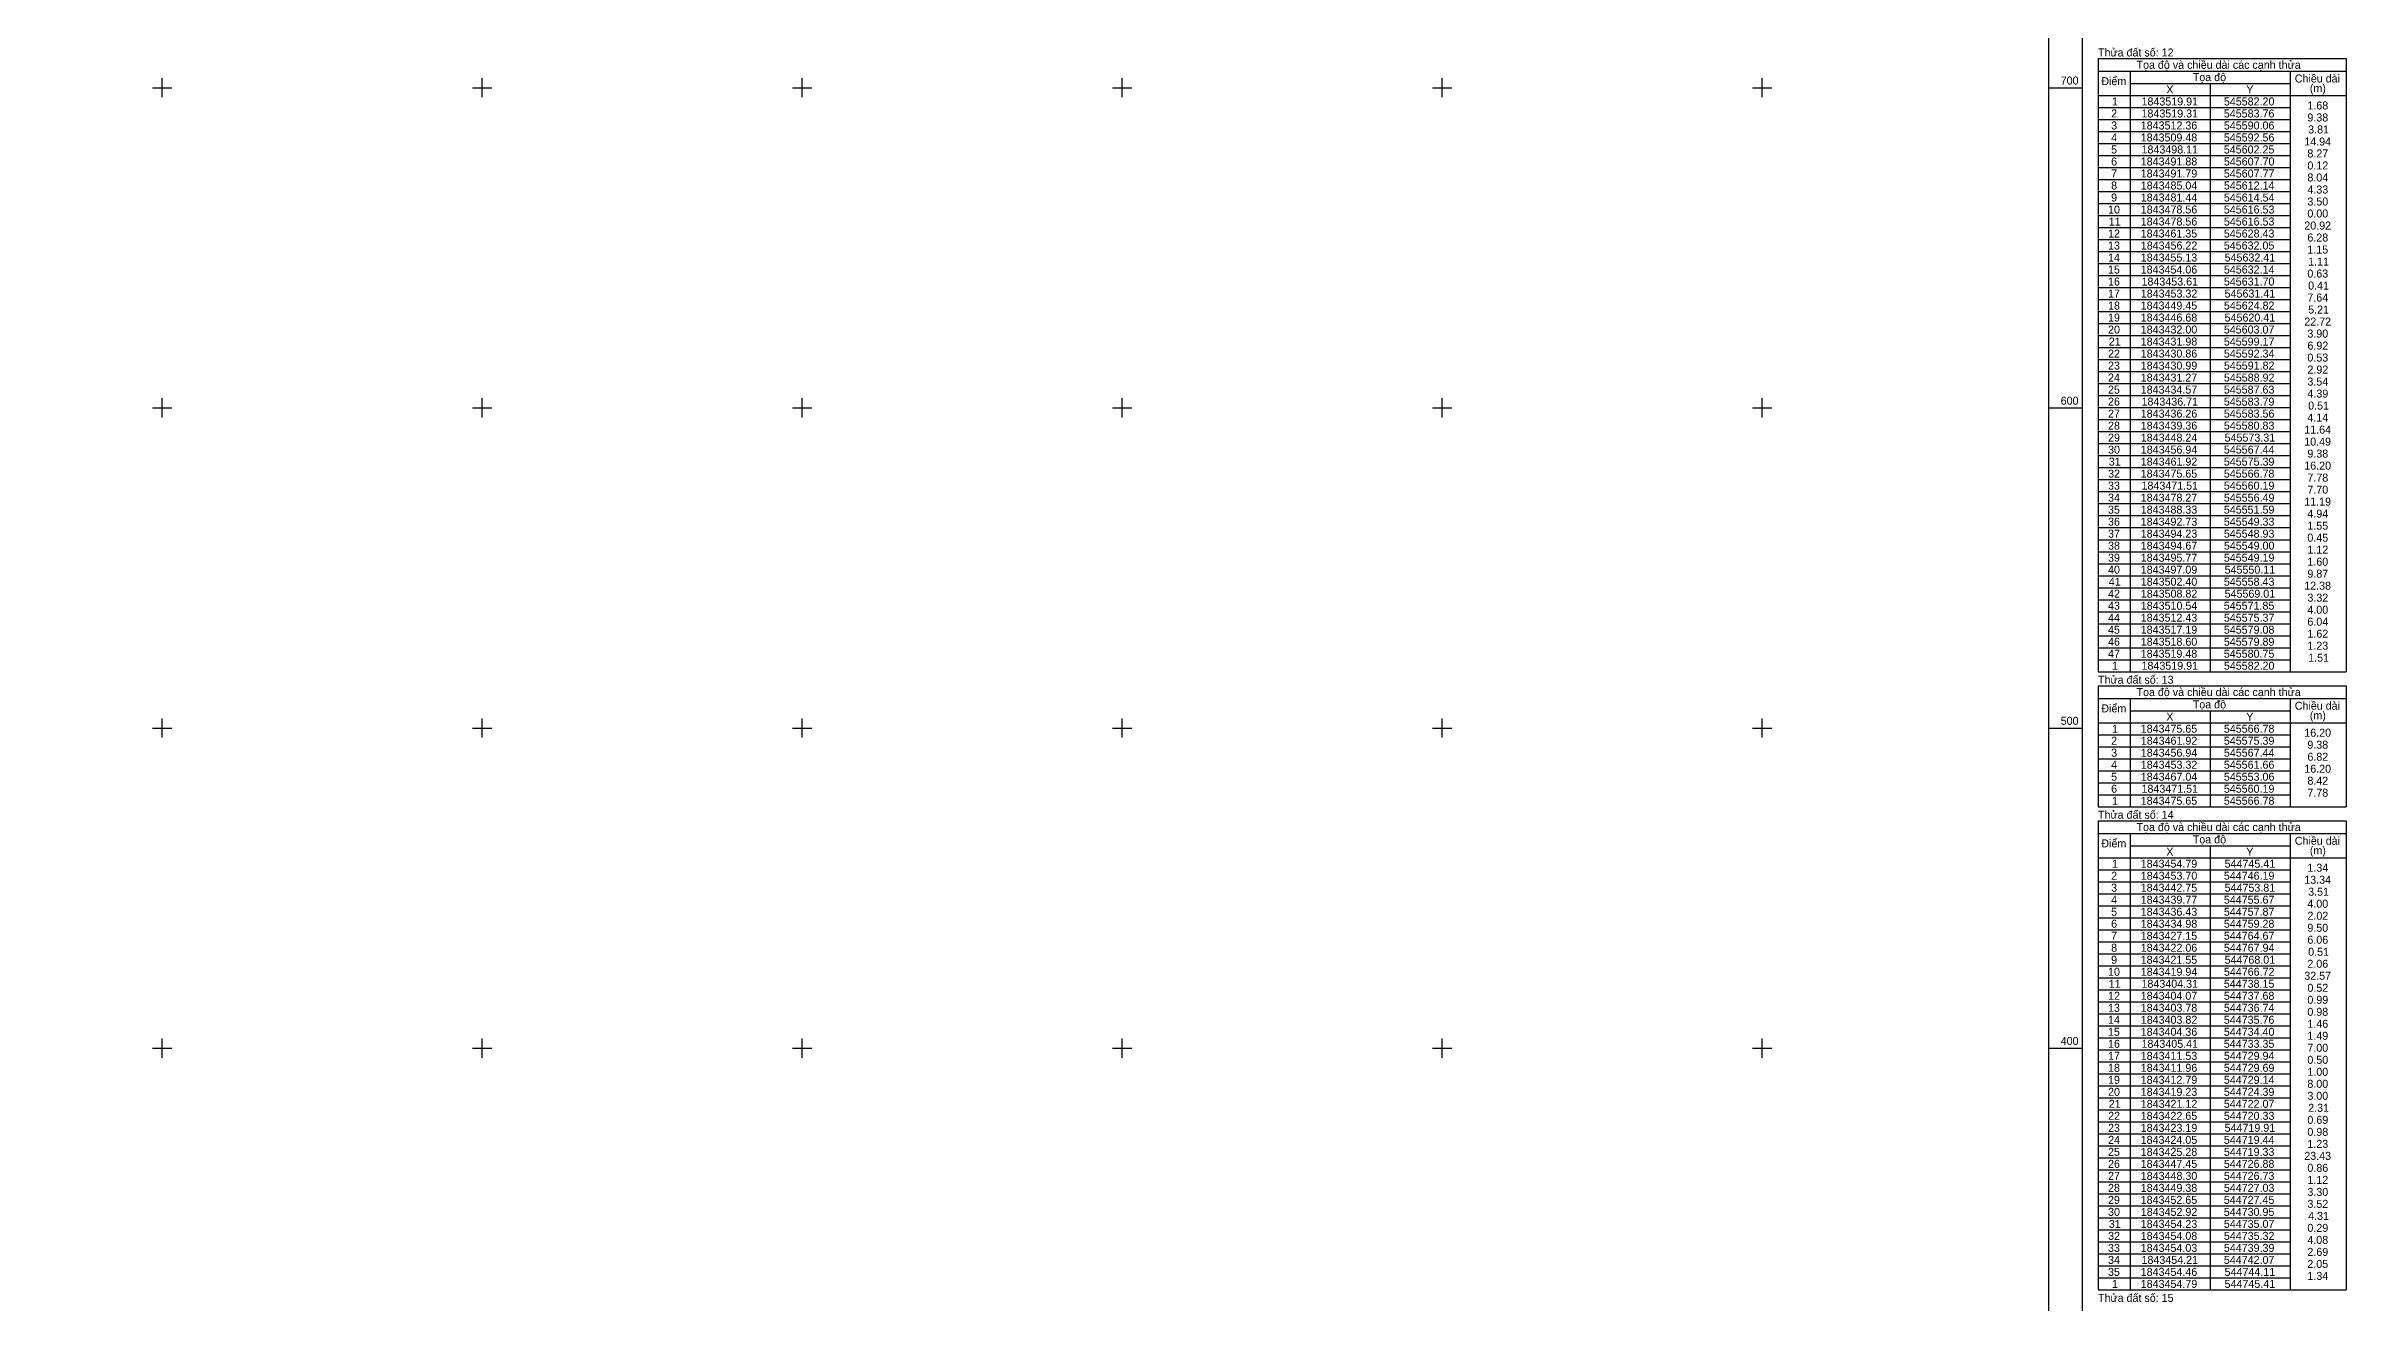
# Model space of a CAD drawing. Extents: x 542197 to 550482, y 1822129 to 1845893.
# Drawn here: x 549764 to 550482, y 1841320 to 1841713 of the extents above; entities that cross this region are included whole.
import ezdxf

# ---------------------------------------------------------------- set-up
doc = ezdxf.new("R2010")
doc.units = 0
doc.layers.add('Level 63', color=7, linetype='Continuous')

msp = doc.modelspace()

# ---------------------------------------------------------------- linework, layer by layer
at = {"layer": 'Level 63'}
for p, q in [((550404.92, 1841709.13), (550482.42, 1841709.13)), ((550404.92, 1841709.13), (550404.92, 1841517.58)), ((550482.42, 1841709.13), (550482.42, 1841517.58)), ((549797, 1841700), (549803, 1841700)), ((549800, 1841697), (549800, 1841703)), ((549897, 1841700), (549903, 1841700)), ((549900, 1841697), (549900, 1841703)), ((549997, 1841700), (550003, 1841700)), ((550000, 1841697), (550000, 1841703)), ((550097, 1841700), (550103, 1841700)), ((550100, 1841697), (550100, 1841703)), ((550197, 1841700), (550203, 1841700)), ((550200, 1841697), (550200, 1841703)), ((550297, 1841700), (550303, 1841700)), ((550300, 1841697), (550300, 1841703)), ((550389.42, 1841700), (550399.92, 1841700)), ((550404.92, 1841705.18), (550482.42, 1841705.18)), ((550414.92, 1841705.18), (550414.92, 1841517.58)), ((550414.92, 1841701.33), (550464.92, 1841701.33)), ((550439.92, 1841701.33), (550439.92, 1841517.58)), ((550464.92, 1841705.18), (550464.92, 1841517.58)), ((550404.92, 1841697.58), (550482.42, 1841697.58)), ((550404.92, 1841693.83), (550464.92, 1841693.83)), ((550404.92, 1841690.08), (550464.92, 1841690.08)), ((550404.92, 1841686.33), (550464.92, 1841686.33)), ((550404.92, 1841682.58), (550464.92, 1841682.58)), ((550404.92, 1841678.83), (550464.92, 1841678.83)), ((550404.92, 1841675.08), (550464.92, 1841675.08)), ((550404.92, 1841671.33), (550464.92, 1841671.33)), ((550404.92, 1841667.58), (550464.92, 1841667.58)), ((550404.92, 1841663.83), (550464.92, 1841663.83)), ((550404.92, 1841660.08), (550464.92, 1841660.08)), ((550404.92, 1841656.33), (550464.92, 1841656.33)), ((550404.92, 1841652.58), (550464.92, 1841652.58)), ((550404.92, 1841648.83), (550464.92, 1841648.83)), ((550404.92, 1841645.08), (550464.92, 1841645.08)), ((550404.92, 1841641.33), (550464.92, 1841641.33)), ((550404.92, 1841637.58), (550464.92, 1841637.58)), ((550404.92, 1841633.83), (550464.92, 1841633.83)), ((550404.92, 1841630.08), (550464.92, 1841630.08)), ((550404.92, 1841626.33), (550464.92, 1841626.33)), ((550404.92, 1841622.58), (550464.92, 1841622.58)), ((550404.92, 1841618.83), (550464.92, 1841618.83)), ((550404.92, 1841615.08), (550464.92, 1841615.08)), ((550404.92, 1841611.33), (550464.92, 1841611.33)), ((550404.92, 1841607.58), (550464.92, 1841607.58)), ((549797, 1841600), (549803, 1841600)), ((549800, 1841597), (549800, 1841603)), ((549897, 1841600), (549903, 1841600)), ((549900, 1841597), (549900, 1841603)), ((549997, 1841600), (550003, 1841600)), ((550000, 1841597), (550000, 1841603)), ((550097, 1841600), (550103, 1841600)), ((550100, 1841597), (550100, 1841603)), ((550197, 1841600), (550203, 1841600)), ((550200, 1841597), (550200, 1841603)), ((550297, 1841600), (550303, 1841600)), ((550300, 1841597), (550300, 1841603)), ((550389.42, 1841600), (550399.92, 1841600)), ((550404.92, 1841603.83), (550464.92, 1841603.83)), ((550404.92, 1841600.08), (550464.92, 1841600.08)), ((550404.92, 1841596.33), (550464.92, 1841596.33)), ((550404.92, 1841592.58), (550464.92, 1841592.58)), ((550404.92, 1841588.83), (550464.92, 1841588.83)), ((550404.92, 1841585.08), (550464.92, 1841585.08)), ((550404.92, 1841581.33), (550464.92, 1841581.33)), ((550404.92, 1841577.58), (550464.92, 1841577.58)), ((550404.92, 1841573.83), (550464.92, 1841573.83)), ((550404.92, 1841570.08), (550464.92, 1841570.08)), ((550404.92, 1841566.33), (550464.92, 1841566.33)), ((550404.92, 1841562.58), (550464.92, 1841562.58)), ((550404.92, 1841558.83), (550464.92, 1841558.83)), ((550404.92, 1841555.08), (550464.92, 1841555.08)), ((550404.92, 1841551.33), (550464.92, 1841551.33)), ((550404.92, 1841547.58), (550464.92, 1841547.58)), ((550404.92, 1841543.83), (550464.92, 1841543.83)), ((550404.92, 1841540.08), (550464.92, 1841540.08)), ((550404.92, 1841536.33), (550464.92, 1841536.33)), ((550404.92, 1841532.58), (550464.92, 1841532.58)), ((550404.92, 1841528.83), (550464.92, 1841528.83)), ((550404.92, 1841525.08), (550464.92, 1841525.08)), ((550404.92, 1841521.33), (550464.92, 1841521.33)), ((550404.92, 1841517.58), (550482.42, 1841517.58)), ((550404.92, 1841513.21), (550482.42, 1841513.21)), ((550404.92, 1841513.21), (550404.92, 1841475.41)), ((550482.42, 1841513.21), (550482.42, 1841475.41)), ((550404.92, 1841509.26), (550482.42, 1841509.26)), ((550414.92, 1841509.26), (550414.92, 1841475.41)), ((550414.92, 1841505.41), (550464.92, 1841505.41)), ((550439.92, 1841505.41), (550439.92, 1841475.41)), ((550464.92, 1841509.26), (550464.92, 1841475.41)), ((549797, 1841500), (549803, 1841500)), ((549800, 1841497), (549800, 1841503)), ((549897, 1841500), (549903, 1841500)), ((549900, 1841497), (549900, 1841503)), ((549997, 1841500), (550003, 1841500)), ((550000, 1841497), (550000, 1841503)), ((550097, 1841500), (550103, 1841500)), ((550100, 1841497), (550100, 1841503)), ((550197, 1841500), (550203, 1841500)), ((550200, 1841497), (550200, 1841503)), ((550297, 1841500), (550303, 1841500)), ((550300, 1841497), (550300, 1841503)), ((550389.42, 1841500), (550399.92, 1841500)), ((550404.92, 1841501.66), (550482.42, 1841501.66)), ((550404.92, 1841497.91), (550464.92, 1841497.91)), ((550404.92, 1841494.16), (550464.92, 1841494.16)), ((550404.92, 1841490.41), (550464.92, 1841490.41)), ((550404.92, 1841486.66), (550464.92, 1841486.66)), ((550404.92, 1841482.91), (550464.92, 1841482.91)), ((550404.92, 1841479.16), (550464.92, 1841479.16)), ((550404.92, 1841475.41), (550482.42, 1841475.41)), ((550404.92, 1841471.03), (550482.42, 1841471.03)), ((550404.92, 1841471.03), (550404.92, 1841324.48)), ((550482.42, 1841471.03), (550482.42, 1841324.48)), ((550404.92, 1841467.08), (550482.42, 1841467.08)), ((550414.92, 1841467.08), (550414.92, 1841324.48)), ((550414.92, 1841463.23), (550464.92, 1841463.23)), ((550439.92, 1841463.23), (550439.92, 1841324.48)), ((550464.92, 1841467.08), (550464.92, 1841324.48)), ((550404.92, 1841459.48), (550482.42, 1841459.48)), ((550404.92, 1841455.73), (550464.92, 1841455.73)), ((550404.92, 1841451.98), (550464.92, 1841451.98)), ((550404.92, 1841448.23), (550464.92, 1841448.23)), ((550404.92, 1841444.48), (550464.92, 1841444.48)), ((550404.92, 1841440.73), (550464.92, 1841440.73)), ((550404.92, 1841436.98), (550464.92, 1841436.98)), ((550404.92, 1841433.23), (550464.92, 1841433.23)), ((550404.92, 1841429.48), (550464.92, 1841429.48)), ((550404.92, 1841425.73), (550464.92, 1841425.73)), ((550404.92, 1841421.98), (550464.92, 1841421.98)), ((550404.92, 1841418.23), (550464.92, 1841418.23)), ((550404.92, 1841414.48), (550464.92, 1841414.48)), ((550404.92, 1841410.73), (550464.92, 1841410.73)), ((550404.92, 1841406.98), (550464.92, 1841406.98)), ((549797, 1841400), (549803, 1841400)), ((549800, 1841397), (549800, 1841403)), ((549897, 1841400), (549903, 1841400)), ((549900, 1841397), (549900, 1841403)), ((549997, 1841400), (550003, 1841400)), ((550000, 1841397), (550000, 1841403)), ((550097, 1841400), (550103, 1841400)), ((550100, 1841397), (550100, 1841403)), ((550197, 1841400), (550203, 1841400)), ((550200, 1841397), (550200, 1841403)), ((550297, 1841400), (550303, 1841400)), ((550300, 1841397), (550300, 1841403)), ((550389.42, 1841400), (550399.92, 1841400)), ((550404.92, 1841403.23), (550464.92, 1841403.23)), ((550404.92, 1841399.48), (550464.92, 1841399.48)), ((550404.92, 1841395.73), (550464.92, 1841395.73)), ((550404.92, 1841391.98), (550464.92, 1841391.98)), ((550404.92, 1841388.23), (550464.92, 1841388.23)), ((550404.92, 1841384.48), (550464.92, 1841384.48)), ((550404.92, 1841380.73), (550464.92, 1841380.73)), ((550404.92, 1841376.98), (550464.92, 1841376.98)), ((550404.92, 1841373.23), (550464.92, 1841373.23)), ((550404.92, 1841369.48), (550464.92, 1841369.48)), ((550404.92, 1841365.73), (550464.92, 1841365.73)), ((550404.92, 1841361.98), (550464.92, 1841361.98)), ((550404.92, 1841358.23), (550464.92, 1841358.23)), ((550404.92, 1841354.48), (550464.92, 1841354.48)), ((550404.92, 1841350.73), (550464.92, 1841350.73)), ((550404.92, 1841346.98), (550464.92, 1841346.98)), ((550404.92, 1841343.23), (550464.92, 1841343.23)), ((550404.92, 1841339.48), (550464.92, 1841339.48)), ((550404.92, 1841335.73), (550464.92, 1841335.73)), ((550404.92, 1841331.98), (550464.92, 1841331.98)), ((550404.92, 1841328.23), (550464.92, 1841328.23)), ((550404.92, 1841324.48), (550482.42, 1841324.48))]:
    msp.add_line(p, q, dxfattribs=at)
for points in [[(542202.44, 1845862.31), (550399.92, 1845862.31), (550399.92, 1839658.45), (542202.44, 1839658.45), (542202.44, 1845862.31)], [(542212.94, 1845851.81), (550389.42, 1845851.81), (550389.42, 1839668.95), (542212.94, 1839668.95), (542212.94, 1845851.81)]]:
    msp.add_lwpolyline(points, dxfattribs=at)

# ---------------------------------------------------------------- texts
for s, p in [('Thửa đất số: 12', (550404.92, 1841709.76)), ('Tọa độ và chiều dài các cạnh thửa', (550416.95, 1841705.91)), ('700', (550393.26, 1841701)), ('Điểm', (550405.95, 1841700.81)), ('X', (550426.26, 1841698.21)), ('Tọa độ', (550434.54, 1841702.06)), ('Y', (550451.26, 1841698.21)), ('Chiều dài', (550466.41, 1841701.64)), ('(m)', (550471.11, 1841698.62)), ('2', (550409.04, 1841690.71)), ('1', (550409.27, 1841694.46)), ('1843519.91', (550418.51, 1841694.46)), ('1843519.31', (550418.51, 1841690.71)), ('545582.20', (550444.25, 1841694.46)), ('545583.76', (550444.24, 1841690.71)), ('9.38', (550470.35, 1841689.46)), ('1.68', (550470.35, 1841693.21)), ('4', (550409.03, 1841683.21)), ('3', (550409.02, 1841686.96)), ('1843509.48', (550418.27, 1841683.21)), ('1843512.36', (550418.27, 1841686.96)), ('545590.06', (550444.24, 1841686.96)), ('545592.56', (550444.24, 1841683.21)), ('14.94', (550469.38, 1841681.96)), ('3.81', (550470.59, 1841685.71)), ('5', (550409.01, 1841679.46)), ('6', (550409.02, 1841675.71)), ('1843491.88', (550418.27, 1841675.71)), ('1843498.11', (550418.51, 1841679.46)), ('545602.25', (550444.23, 1841679.46)), ('545607.70', (550444.25, 1841675.71)), ('8.27', (550470.35, 1841678.21)), ('0.12', (550470.36, 1841674.46)), ('8', (550409.02, 1841668.21)), ('7', (550409.02, 1841671.96)), ('1843491.79', (550418.27, 1841671.96)), ('1843485.04', (550418.28, 1841668.21)), ('545607.77', (550444.24, 1841671.96)), ('545612.14', (550444.25, 1841668.21)), ('4.33', (550470.35, 1841666.96)), ('8.04', (550470.35, 1841670.71)), ('10', (550408.06, 1841660.71)), ('9', (550409.02, 1841664.46)), ('1843481.44', (550418.28, 1841664.46)), ('1843478.56', (550418.27, 1841660.71)), ('545614.54', (550444.25, 1841664.46)), ('545616.53', (550444.24, 1841660.71)), ('3.50', (550470.35, 1841663.21)), ('12', (550408.07, 1841653.21)), ('11', (550408.29, 1841656.96)), ('1843461.35', (550418.26, 1841653.21)), ('1843478.56', (550418.27, 1841656.96)), ('545616.53', (550444.24, 1841656.96)), ('545628.43', (550444.24, 1841653.21)), ('20.92', (550469.39, 1841655.71)), ('0.00', (550470.35, 1841659.46)), ('13', (550408.05, 1841649.46)), ('14', (550408.06, 1841645.71)), ('1843455.13', (550418.27, 1841645.71)), ('1843456.22', (550418.29, 1841649.46)), ('545632.05', (550444.23, 1841649.46)), ('545632.41', (550444.48, 1841645.71)), ('6.28', (550470.35, 1841651.96)), ('1.15', (550470.34, 1841648.21)), ('15', (550408.04, 1841641.96)), ('16', (550408.05, 1841638.21)), ('1843454.06', (550418.27, 1841641.96)), ('1843453.61', (550418.51, 1841638.21)), ('545632.14', (550444.25, 1841641.96)), ('545631.70', (550444.25, 1841638.21)), ('0.63', (550470.35, 1841640.71)), ('1.11', (550470.59, 1841644.46)), ('17', (550408.05, 1841634.46)), ('1843453.32', (550418.29, 1841634.46)), ('545631.41', (550444.48, 1841634.46)), ('7.64', (550470.35, 1841633.21)), ('0.41', (550470.59, 1841636.96)), ('18', (550408.05, 1841630.71)), ('19', (550408.05, 1841626.96)), ('1843449.45', (550418.26, 1841630.71)), ('1843446.68', (550418.27, 1841626.96)), ('545624.82', (550444.26, 1841630.71)), ('545620.41', (550444.48, 1841626.96)), ('22.72', (550469.39, 1841625.71)), ('5.21', (550470.59, 1841629.46)), ('20', (550408.06, 1841623.21)), ('21', (550408.29, 1841619.46)), ('1843431.98', (550418.27, 1841619.46)), ('1843432.00', (550418.28, 1841623.21)), ('545603.07', (550444.24, 1841623.21)), ('545599.17', (550444.24, 1841619.46)), ('3.90', (550470.35, 1841621.96)), ('6.92', (550470.36, 1841618.21)), ('23', (550408.05, 1841611.96)), ('22', (550408.07, 1841615.71)), ('1843430.99', (550418.27, 1841611.96)), ('1843430.86', (550418.27, 1841615.71)), ('545592.34', (550444.25, 1841615.71)), ('545591.82', (550444.26, 1841611.96)), ('0.53', (550470.35, 1841614.46)), ('2.92', (550470.36, 1841610.71)), ('25', (550408.04, 1841604.46)), ('24', (550408.06, 1841608.21)), ('1843431.27', (550418.27, 1841608.21)), ('1843434.57', (550418.27, 1841604.46)), ('545587.63', (550444.24, 1841604.46)), ('545588.92', (550444.26, 1841608.21)), ('4.39', (550470.35, 1841603.21)), ('3.54', (550470.35, 1841606.96)), ('600', (550393.26, 1841601)), ('26', (550408.05, 1841600.71)), ('27', (550408.05, 1841596.96)), ('1843436.26', (550418.27, 1841596.96)), ('1843436.71', (550418.51, 1841600.71)), ('545583.79', (550444.24, 1841600.71)), ('545583.56', (550444.24, 1841596.96)), ('4.14', (550470.35, 1841595.71)), ('0.51', (550470.59, 1841599.46)), ('28', (550408.05, 1841593.21)), ('29', (550408.05, 1841589.46)), ('1843439.36', (550418.27, 1841593.21)), ('1843448.24', (550418.28, 1841589.46)), ('545580.83', (550444.24, 1841593.21)), ('545573.31', (550444.48, 1841589.46)), ('10.49', (550469.37, 1841588.21)), ('11.64', (550469.38, 1841591.96)), ('30', (550408.06, 1841585.71)), ('31', (550408.29, 1841581.96)), ('1843456.94', (550418.28, 1841585.71)), ('1843461.92', (550418.29, 1841581.96)), ('545575.39', (550444.24, 1841581.96)), ('545567.44', (550444.25, 1841585.71)), ('16.20', (550469.38, 1841580.71)), ('9.38', (550470.35, 1841584.46)), ('33', (550408.05, 1841574.46)), ('32', (550408.07, 1841578.21)), ('1843475.65', (550418.26, 1841578.21)), ('1843471.51', (550418.51, 1841574.46)), ('545566.78', (550444.24, 1841578.21)), ('545560.19', (550444.24, 1841574.46)), ('7.78', (550470.35, 1841576.96)), ('35', (550408.04, 1841566.96)), ('34', (550408.06, 1841570.71)), ('1843478.27', (550418.27, 1841570.71)), ('1843488.33', (550418.27, 1841566.96)), ('545556.49', (550444.24, 1841570.71)), ('545551.59', (550444.24, 1841566.96)), ('11.19', (550469.37, 1841569.46)), ('7.70', (550470.35, 1841573.21)), ('36', (550408.05, 1841563.21)), ('37', (550408.05, 1841559.46)), ('1843492.73', (550418.27, 1841563.21)), ('1843494.23', (550418.27, 1841559.46)), ('545549.33', (550444.24, 1841563.21)), ('545548.93', (550444.24, 1841559.46)), ('4.94', (550470.35, 1841565.71)), ('1.55', (550470.34, 1841561.96)), ('38', (550408.05, 1841555.71)), ('39', (550408.05, 1841551.96)), ('1843494.67', (550418.27, 1841555.71)), ('1843495.77', (550418.27, 1841551.96)), ('545549.19', (550444.24, 1841551.96)), ('545549.00', (550444.25, 1841555.71)), ('0.45', (550470.34, 1841558.21)), ('1.12', (550470.36, 1841554.46)), ('40', (550408.06, 1841548.21)), ('1843497.09', (550418.27, 1841548.21)), ('545550.11', (550444.48, 1841548.21)), ('9.87', (550470.35, 1841546.96)), ('1.60', (550470.35, 1841550.71)), ('42', (550408.07, 1841540.71)), ('41', (550408.29, 1841544.46)), ('1843502.40', (550418.28, 1841544.46)), ('1843508.82', (550418.29, 1841540.71)), ('545558.43', (550444.24, 1841544.46)), ('545569.01', (550444.48, 1841540.71)), ('12.38', (550469.37, 1841543.21)), ('3.32', (550470.36, 1841539.46)), ('43', (550408.05, 1841536.96)), ('44', (550408.06, 1841533.21)), ('1843510.54', (550418.28, 1841536.96)), ('1843512.43', (550418.27, 1841533.21)), ('545571.85', (550444.23, 1841536.96)), ('545575.37', (550444.24, 1841533.21)), ('4.00', (550470.35, 1841535.71)), ('6.04', (550470.35, 1841531.96)), ('45', (550408.04, 1841529.46)), ('46', (550408.05, 1841525.71)), ('1843517.19', (550418.27, 1841529.46)), ('1843518.60', (550418.28, 1841525.71)), ('545579.08', (550444.24, 1841529.46)), ('545579.89', (550444.24, 1841525.71)), ('1.23', (550470.35, 1841524.46)), ('1.62', (550470.36, 1841528.21)), ('47', (550408.05, 1841521.96)), ('1', (550409.27, 1841518.21)), ('1843519.48', (550418.27, 1841521.96)), ('1843519.91', (550418.51, 1841518.21)), ('545580.75', (550444.23, 1841521.96)), ('545582.20', (550444.25, 1841518.21)), ('1.51', (550470.59, 1841520.71)), ('Thửa đất số: 13', (550404.92, 1841513.83)), ('Tọa độ và chiều dài các cạnh thửa', (550416.95, 1841509.98)), ('Điểm', (550405.95, 1841504.88)), ('X', (550426.26, 1841502.28)), ('Tọa độ', (550434.54, 1841506.13)), ('Y', (550451.26, 1841502.28)), ('Chiều dài', (550466.41, 1841505.71)), ('(m)', (550471.11, 1841502.7)), ('500', (550393.26, 1841501)), ('2', (550409.04, 1841494.78)), ('1', (550409.27, 1841498.53)), ('1843475.65', (550418.26, 1841498.53)), ('1843461.92', (550418.29, 1841494.78)), ('545566.78', (550444.24, 1841498.53)), ('545575.39', (550444.24, 1841494.78)), ('16.20', (550469.38, 1841497.28)), ('4', (550409.03, 1841487.28)), ('3', (550409.02, 1841491.03)), ('1843456.94', (550418.28, 1841491.03)), ('1843453.32', (550418.29, 1841487.28)), ('545567.44', (550444.25, 1841491.03)), ('545561.66', (550444.24, 1841487.28)), ('9.38', (550470.35, 1841493.53)), ('6.82', (550470.36, 1841489.78)), ('5', (550409.01, 1841483.53)), ('1843467.04', (550418.28, 1841483.53)), ('545553.06', (550444.24, 1841483.53)), ('16.20', (550469.38, 1841486.03)), ('8.42', (550470.36, 1841482.28)), ('6', (550409.02, 1841479.78)), ('1', (550409.27, 1841476.03)), ('1843475.65', (550418.26, 1841476.03)), ('1843471.51', (550418.51, 1841479.78)), ('545560.19', (550444.24, 1841479.78)), ('545566.78', (550444.24, 1841476.03)), ('7.78', (550470.35, 1841478.53)), ('Thửa đất số: 14', (550404.92, 1841471.66)), ('Tọa độ và chiều dài các cạnh thửa', (550416.95, 1841467.81)), ('Điểm', (550405.95, 1841462.71)), ('X', (550426.26, 1841460.11)), ('Tọa độ', (550434.54, 1841463.96)), ('Y', (550451.26, 1841460.11)), ('Chiều dài', (550466.41, 1841463.54)), ('(m)', (550471.11, 1841460.52)), ('2', (550409.04, 1841452.61)), ('1', (550409.27, 1841456.36)), ('1843454.79', (550418.27, 1841456.36)), ('1843453.70', (550418.28, 1841452.61)), ('544746.19', (550444.24, 1841452.61)), ('544745.41', (550444.48, 1841456.36)), ('13.34', (550469.38, 1841451.36)), ('1.34', (550470.35, 1841455.11)), ('4', (550409.03, 1841445.11)), ('3', (550409.02, 1841448.86)), ('1843442.75', (550418.26, 1841448.86)), ('1843439.77', (550418.27, 1841445.11)), ('544755.67', (550444.24, 1841445.11)), ('544753.81', (550444.48, 1841448.86)), ('3.51', (550470.59, 1841447.61)), ('5', (550409.01, 1841441.36)), ('6', (550409.02, 1841437.61)), ('1843434.98', (550418.27, 1841437.61)), ('1843436.43', (550418.27, 1841441.36)), ('544759.28', (550444.24, 1841437.61)), ('544757.87', (550444.24, 1841441.36)), ('4.00', (550470.35, 1841443.86)), ('2.02', (550470.36, 1841440.11)), ('8', (550409.02, 1841430.11)), ('7', (550409.02, 1841433.86)), ('1843427.15', (550418.26, 1841433.86)), ('1843422.06', (550418.27, 1841430.11)), ('544764.67', (550444.24, 1841433.86)), ('544767.94', (550444.25, 1841430.11)), ('9.50', (550470.35, 1841436.36)), ('6.06', (550470.35, 1841432.61)), ('10', (550408.06, 1841422.61)), ('9', (550409.02, 1841426.36)), ('1843421.55', (550418.26, 1841426.36)), ('1843419.94', (550418.28, 1841422.61)), ('544766.72', (550444.26, 1841422.61)), ('544768.01', (550444.48, 1841426.36)), ('2.06', (550470.35, 1841425.11)), ('0.51', (550470.59, 1841428.86)), ('11', (550408.29, 1841418.86)), ('1843404.31', (550418.51, 1841418.86)), ('544738.15', (550444.23, 1841418.86)), ('32.57', (550469.38, 1841421.36)), ('0.52', (550470.36, 1841417.61)), ('13', (550408.05, 1841411.36)), ('12', (550408.07, 1841415.11)), ('1843403.78', (550418.27, 1841411.36)), ('1843404.07', (550418.27, 1841415.11)), ('544737.68', (550444.24, 1841415.11)), ('544736.74', (550444.25, 1841411.36)), ('0.99', (550470.35, 1841413.86)), ('0.98', (550470.35, 1841410.11)), ('400', (550393.26, 1841401)), ('15', (550408.04, 1841403.86)), ('14', (550408.06, 1841407.61)), ('1843404.36', (550418.27, 1841403.86)), ('1843403.82', (550418.29, 1841407.61)), ('544735.76', (550444.24, 1841407.61)), ('544734.40', (550444.25, 1841403.86)), ('1.46', (550470.35, 1841406.36)), ('1.49', (550470.35, 1841402.61)), ('16', (550408.05, 1841400.11)), ('17', (550408.05, 1841396.36)), ('1843411.53', (550418.27, 1841396.36)), ('1843405.41', (550418.51, 1841400.11)), ('544733.35', (550444.23, 1841400.11)), ('544729.94', (550444.25, 1841396.36)), ('0.50', (550470.35, 1841395.11)), ('7.00', (550470.35, 1841398.86)), ('18', (550408.05, 1841392.61)), ('19', (550408.05, 1841388.86)), ('1843412.79', (550418.27, 1841388.86)), ('1843411.96', (550418.27, 1841392.61)), ('544729.69', (550444.24, 1841392.61)), ('544729.14', (550444.25, 1841388.86)), ('8.00', (550470.35, 1841387.61)), ('1.00', (550470.35, 1841391.36)), ('20', (550408.06, 1841385.11)), ('21', (550408.29, 1841381.36)), ('1843419.23', (550418.27, 1841385.11)), ('1843421.12', (550418.29, 1841381.36)), ('544724.39', (550444.24, 1841385.11)), ('544722.07', (550444.24, 1841381.36)), ('3.00', (550470.35, 1841383.86)), ('2.31', (550470.59, 1841380.11)), ('23', (550408.05, 1841373.86)), ('22', (550408.07, 1841377.61)), ('1843422.65', (550418.26, 1841377.61)), ('1843423.19', (550418.27, 1841373.86)), ('544720.33', (550444.24, 1841377.61)), ('544719.91', (550444.48, 1841373.86)), ('0.69', (550470.35, 1841376.36)), ('0.98', (550470.35, 1841372.61)), ('25', (550408.04, 1841366.36)), ('24', (550408.06, 1841370.11)), ('1843424.05', (550418.26, 1841370.11)), ('1843425.28', (550418.27, 1841366.36)), ('544719.44', (550444.25, 1841370.11)), ('544719.33', (550444.24, 1841366.36)), ('23.43', (550469.38, 1841365.11)), ('1.23', (550470.35, 1841368.86)), ('26', (550408.05, 1841362.61)), ('27', (550408.05, 1841358.86)), ('1843447.45', (550418.26, 1841362.61)), ('1843448.30', (550418.28, 1841358.86)), ('544726.88', (550444.24, 1841362.61)), ('544726.73', (550444.24, 1841358.86)), ('0.86', (550470.35, 1841361.36)), ('28', (550408.05, 1841355.11)), ('29', (550408.05, 1841351.36)), ('1843449.38', (550418.27, 1841355.11)), ('1843452.65', (550418.26, 1841351.36)), ('544727.45', (550444.23, 1841351.36)), ('544727.03', (550444.24, 1841355.11)), ('3.30', (550470.35, 1841353.86)), ('1.12', (550470.36, 1841357.61)), ('30', (550408.06, 1841347.61)), ('31', (550408.29, 1841343.86)), ('1843454.23', (550418.27, 1841343.86)), ('1843452.92', (550418.29, 1841347.61)), ('544730.95', (550444.23, 1841347.61)), ('544735.07', (550444.24, 1841343.86)), ('3.52', (550470.36, 1841350.11)), ('4.31', (550470.59, 1841346.36)), ('33', (550408.05, 1841336.36)), ('32', (550408.07, 1841340.11)), ('1843454.08', (550418.27, 1841340.11)), ('1843454.03', (550418.27, 1841336.36)), ('544739.39', (550444.24, 1841336.36)), ('544735.32', (550444.26, 1841340.11)), ('4.08', (550470.35, 1841338.86)), ('0.29', (550470.35, 1841342.61)), ('34', (550408.06, 1841332.61)), ('1843454.21', (550418.51, 1841332.61)), ('544742.07', (550444.24, 1841332.61)), ('2.69', (550470.35, 1841335.11)), ('2.05', (550470.34, 1841331.36)), ('35', (550408.04, 1841328.86)), ('1', (550409.27, 1841325.11)), ('1843454.79', (550418.27, 1841325.11)), ('1843454.46', (550418.27, 1841328.86)), ('544744.11', (550444.48, 1841328.86)), ('544745.41', (550444.48, 1841325.11)), ('1.34', (550470.35, 1841327.61)), ('Thửa đất số: 15', (550404.92, 1841320.73))]:
    msp.add_text(s, height=2.5, dxfattribs=at).set_placement(p)

doc.saveas('drawing.dxf')
